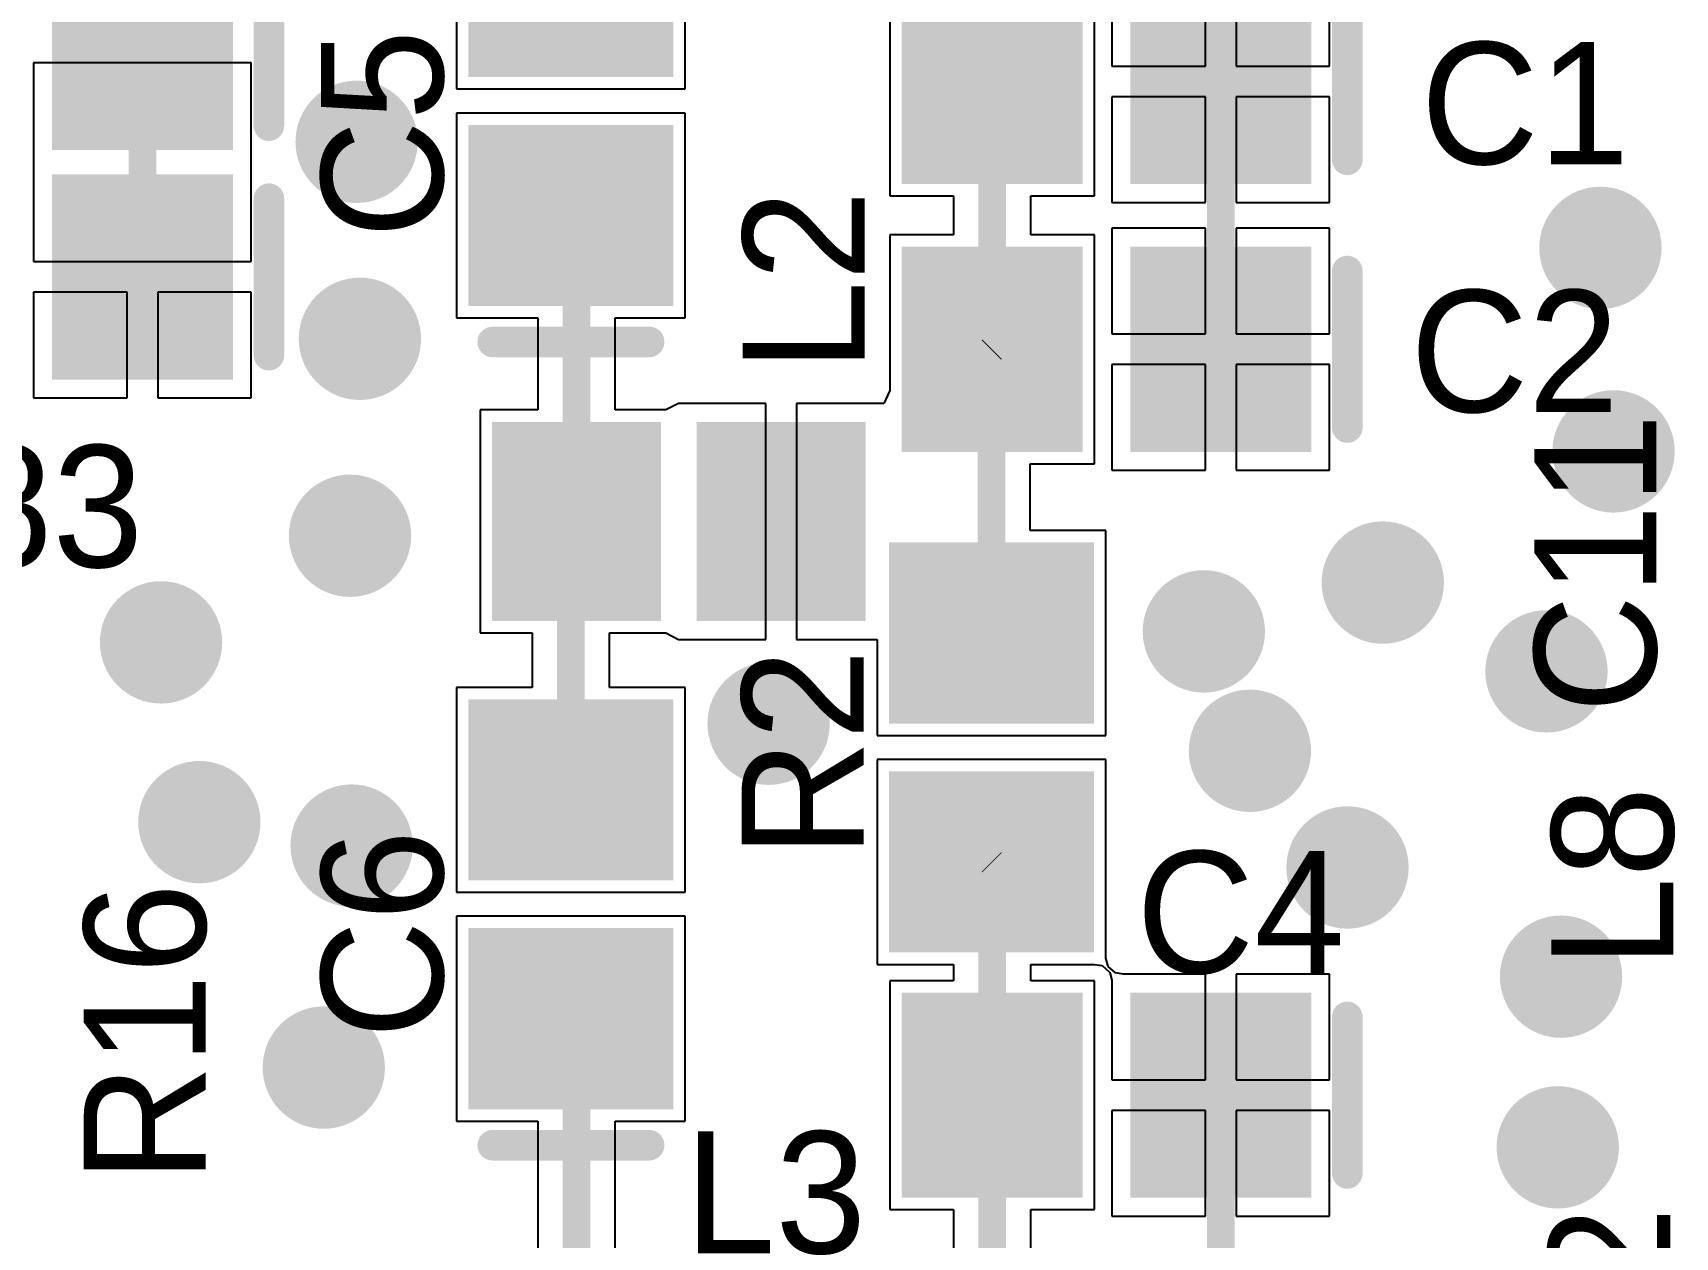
# Model space of a CAD drawing. Header units: millimetres. Extents: x 0 to 7.36, y -3.03 to 0.
# Drawn here: x 1.514 to 2.051, y -2.351 to -1.958 of the extents above; entities that cross this region are included whole.
import ezdxf

# ---------------------------------------------------------------- set-up
doc = ezdxf.new("R2010")
doc.units = ezdxf.units.MM
doc.header["$MEASUREMENT"] = 0
for name, color, linetype in [('BottomLayer', 5, 'Continuous'), ('MultiLayer', 9, 'Continuous'), ('TopLayer', 1, 'Continuous'), ('TopOverlay', 2, 'Continuous'), ('TopPaste', 8, 'Continuous'), ('TopSolder', 216, 'Continuous'), ('ViaHoleLayer', 16, 'Continuous')]:
    doc.layers.add(name, color=color, linetype=linetype)

# ---------------------------------------------------------------- blocks, each defined once
blk = doc.blocks.new('CAP_0805_20')
at = {"layer": 'TopLayer'}
for points in [[(-0.05511, -0.02953), (-0.00393, -0.02953), (-0.05511, 0.02953), (-0.00393, 0.02953)], [(0.0197, -0.02953), (0.07088, -0.02953), (0.0197, 0.02953), (0.07088, 0.02953)]]:
    blk.add_solid(points, dxfattribs=at)
at = {"layer": 'TopOverlay', "const_width": 0.01}
blk.add_lwpolyline([(-0.07088, 0.02557), (-0.07088, -0.02557)], dxfattribs=at)
at = {"layer": 'TopOverlay', "const_width": 0.005}
for points in [[(-0.07338, 0.02557, 1), (-0.06838, 0.02557, 1)], [(-0.07338, -0.02557, 1), (-0.06838, -0.02557, 1)]]:
    blk.add_lwpolyline(points, format="xyb", close=True, dxfattribs=at)
at = {"layer": 'TopPaste'}
for points in [[(-0.05511, -0.02953), (-0.00393, -0.02953), (-0.05511, 0.02953), (-0.00393, 0.02953)], [(0.0197, -0.02953), (0.07088, -0.02953), (0.0197, 0.02953), (0.07088, 0.02953)]]:
    blk.add_solid(points, dxfattribs=at)
at = {"layer": 'TopSolder'}
for points in [[(-0.05911, -0.03353), (0.00007, -0.03353), (-0.05911, 0.03353), (0.00007, 0.03353)], [(0.0157, -0.03353), (0.07488, -0.03353), (0.0157, 0.03353), (0.07488, 0.03353)]]:
    blk.add_solid(points, dxfattribs=at)
blk = doc.blocks.new('CAP_0805_105')
at = {"layer": 'TopLayer'}
for points in [[(-0.05511, -0.02953), (-0.00393, -0.02953), (-0.05511, 0.02953), (-0.00393, 0.02953)], [(0.0197, -0.02953), (0.07088, -0.02953), (0.0197, 0.02953), (0.07088, 0.02953)]]:
    blk.add_solid(points, dxfattribs=at)
at = {"layer": 'TopOverlay', "const_width": 0.01}
blk.add_lwpolyline([(-0.07088, 0.02557), (-0.07088, -0.02557)], dxfattribs=at)
at = {"layer": 'TopOverlay', "const_width": 0.005}
for points in [[(-0.07338, 0.02557, 1), (-0.06838, 0.02557, 1)], [(-0.07338, -0.02557, 1), (-0.06838, -0.02557, 1)]]:
    blk.add_lwpolyline(points, format="xyb", close=True, dxfattribs=at)
at = {"layer": 'TopPaste'}
for points in [[(-0.05511, -0.02953), (-0.00393, -0.02953), (-0.05511, 0.02953), (-0.00393, 0.02953)], [(0.0197, -0.02953), (0.07088, -0.02953), (0.0197, 0.02953), (0.07088, 0.02953)]]:
    blk.add_solid(points, dxfattribs=at)
at = {"layer": 'TopSolder'}
for points in [[(-0.05911, -0.03353), (0.00007, -0.03353), (-0.05911, 0.03353), (0.00007, 0.03353)], [(0.0157, -0.03353), (0.07488, -0.03353), (0.0157, 0.03353), (0.07488, 0.03353)]]:
    blk.add_solid(points, dxfattribs=at)
blk = doc.blocks.new('CAP_0805_106')
at = {"layer": 'TopLayer'}
for points in [[(-0.05511, -0.02953), (-0.00393, -0.02953), (-0.05511, 0.02953), (-0.00393, 0.02953)], [(0.0197, -0.02953), (0.07088, -0.02953), (0.0197, 0.02953), (0.07088, 0.02953)]]:
    blk.add_solid(points, dxfattribs=at)
at = {"layer": 'TopOverlay', "const_width": 0.01}
blk.add_lwpolyline([(-0.07088, 0.02557), (-0.07088, -0.02557)], dxfattribs=at)
at = {"layer": 'TopOverlay', "const_width": 0.005}
for points in [[(-0.07338, 0.02557, 1), (-0.06838, 0.02557, 1)], [(-0.07338, -0.02557, 1), (-0.06838, -0.02557, 1)]]:
    blk.add_lwpolyline(points, format="xyb", close=True, dxfattribs=at)
at = {"layer": 'TopPaste'}
for points in [[(-0.05511, -0.02953), (-0.00393, -0.02953), (-0.05511, 0.02953), (-0.00393, 0.02953)], [(0.0197, -0.02953), (0.07088, -0.02953), (0.0197, 0.02953), (0.07088, 0.02953)]]:
    blk.add_solid(points, dxfattribs=at)
at = {"layer": 'TopSolder'}
for points in [[(-0.05911, -0.03353), (0.00007, -0.03353), (-0.05911, 0.03353), (0.00007, 0.03353)], [(0.0157, -0.03353), (0.07488, -0.03353), (0.0157, 0.03353), (0.07488, 0.03353)]]:
    blk.add_solid(points, dxfattribs=at)
blk = doc.blocks.new('CAP_0805_107')
at = {"layer": 'TopLayer'}
for points in [[(-0.05511, -0.02953), (-0.00393, -0.02953), (-0.05511, 0.02953), (-0.00393, 0.02953)], [(0.0197, -0.02953), (0.07088, -0.02953), (0.0197, 0.02953), (0.07088, 0.02953)]]:
    blk.add_solid(points, dxfattribs=at)
at = {"layer": 'TopOverlay', "const_width": 0.01}
blk.add_lwpolyline([(-0.07088, 0.02557), (-0.07088, -0.02557)], dxfattribs=at)
at = {"layer": 'TopOverlay', "const_width": 0.005}
for points in [[(-0.07338, 0.02557, 1), (-0.06838, 0.02557, 1)], [(-0.07338, -0.02557, 1), (-0.06838, -0.02557, 1)]]:
    blk.add_lwpolyline(points, format="xyb", close=True, dxfattribs=at)
at = {"layer": 'TopPaste'}
for points in [[(-0.05511, -0.02953), (-0.00393, -0.02953), (-0.05511, 0.02953), (-0.00393, 0.02953)], [(0.0197, -0.02953), (0.07088, -0.02953), (0.0197, 0.02953), (0.07088, 0.02953)]]:
    blk.add_solid(points, dxfattribs=at)
at = {"layer": 'TopSolder'}
for points in [[(-0.05911, -0.03353), (0.00007, -0.03353), (-0.05911, 0.03353), (0.00007, 0.03353)], [(0.0157, -0.03353), (0.07488, -0.03353), (0.0157, 0.03353), (0.07488, 0.03353)]]:
    blk.add_solid(points, dxfattribs=at)
blk = doc.blocks.new('CAP_0805_108')
at = {"layer": 'TopLayer'}
for points in [[(-0.05511, -0.02953), (-0.00393, -0.02953), (-0.05511, 0.02953), (-0.00393, 0.02953)], [(0.0197, -0.02953), (0.07088, -0.02953), (0.0197, 0.02953), (0.07088, 0.02953)]]:
    blk.add_solid(points, dxfattribs=at)
at = {"layer": 'TopOverlay', "const_width": 0.01}
blk.add_lwpolyline([(-0.07088, 0.02557), (-0.07088, -0.02557)], dxfattribs=at)
at = {"layer": 'TopOverlay', "const_width": 0.005}
for points in [[(-0.07338, 0.02557, 1), (-0.06838, 0.02557, 1)], [(-0.07338, -0.02557, 1), (-0.06838, -0.02557, 1)]]:
    blk.add_lwpolyline(points, format="xyb", close=True, dxfattribs=at)
at = {"layer": 'TopPaste'}
for points in [[(-0.05511, -0.02953), (-0.00393, -0.02953), (-0.05511, 0.02953), (-0.00393, 0.02953)], [(0.0197, -0.02953), (0.07088, -0.02953), (0.0197, 0.02953), (0.07088, 0.02953)]]:
    blk.add_solid(points, dxfattribs=at)
at = {"layer": 'TopSolder'}
for points in [[(-0.05911, -0.03353), (0.00007, -0.03353), (-0.05911, 0.03353), (0.00007, 0.03353)], [(0.0157, -0.03353), (0.07488, -0.03353), (0.0157, 0.03353), (0.07488, 0.03353)]]:
    blk.add_solid(points, dxfattribs=at)
blk = doc.blocks.new('CAP_0805_175')
at = {"layer": 'TopLayer'}
for points in [[(-0.05511, -0.02953), (-0.00393, -0.02953), (-0.05511, 0.02953), (-0.00393, 0.02953)], [(0.0197, -0.02953), (0.07088, -0.02953), (0.0197, 0.02953), (0.07088, 0.02953)]]:
    blk.add_solid(points, dxfattribs=at)
at = {"layer": 'TopOverlay', "const_width": 0.01}
blk.add_lwpolyline([(-0.07088, 0.02557), (-0.07088, -0.02557)], dxfattribs=at)
at = {"layer": 'TopOverlay', "const_width": 0.005}
for points in [[(-0.07338, 0.02557, 1), (-0.06838, 0.02557, 1)], [(-0.07338, -0.02557, 1), (-0.06838, -0.02557, 1)]]:
    blk.add_lwpolyline(points, format="xyb", close=True, dxfattribs=at)
at = {"layer": 'TopPaste'}
for points in [[(-0.05511, -0.02953), (-0.00393, -0.02953), (-0.05511, 0.02953), (-0.00393, 0.02953)], [(0.0197, -0.02953), (0.07088, -0.02953), (0.0197, 0.02953), (0.07088, 0.02953)]]:
    blk.add_solid(points, dxfattribs=at)
at = {"layer": 'TopSolder'}
for points in [[(-0.05911, -0.03353), (0.00007, -0.03353), (-0.05911, 0.03353), (0.00007, 0.03353)], [(0.0157, -0.03353), (0.07488, -0.03353), (0.0157, 0.03353), (0.07488, 0.03353)]]:
    blk.add_solid(points, dxfattribs=at)
blk = doc.blocks.new('RES_0805_239')
at = {"layer": 'TopLayer'}
for points in [[(-0.06299, -0.02953), (-0.01181, -0.02953), (-0.06299, 0.02953), (-0.01181, 0.02953)], [(0.01181, -0.02953), (0.06299, -0.02953), (0.01181, 0.02953), (0.06299, 0.02953)]]:
    blk.add_solid(points, dxfattribs=at)
at = {"layer": 'TopPaste'}
for points in [[(-0.06299, -0.02953), (-0.01181, -0.02953), (-0.06299, 0.02953), (-0.01181, 0.02953)], [(0.01181, -0.02953), (0.06299, -0.02953), (0.01181, 0.02953), (0.06299, 0.02953)]]:
    blk.add_solid(points, dxfattribs=at)
at = {"layer": 'TopSolder'}
for points in [[(-0.06699, -0.03353), (-0.00781, -0.03353), (-0.06699, 0.03353), (-0.00781, 0.03353)], [(0.00781, -0.03353), (0.06699, -0.03353), (0.00781, 0.03353), (0.06699, 0.03353)]]:
    blk.add_solid(points, dxfattribs=at)
blk = doc.blocks.new('IND_0805_280')
at = {"layer": 'TopLayer'}
for points in [[(-0.05709, -0.02854), (-0.00984, -0.02854), (-0.05709, 0.02854), (-0.00984, 0.02854)], [(0.00984, -0.02854), (0.05709, -0.02854), (0.00984, 0.02854), (0.05709, 0.02854)]]:
    blk.add_solid(points, dxfattribs=at)
at = {"layer": 'TopPaste'}
for points in [[(-0.05709, -0.02854), (-0.00984, -0.02854), (-0.05709, 0.02854), (-0.00984, 0.02854)], [(0.00984, -0.02854), (0.05709, -0.02854), (0.00984, 0.02854), (0.05709, 0.02854)]]:
    blk.add_solid(points, dxfattribs=at)
at = {"layer": 'TopSolder'}
for points in [[(-0.06109, -0.03254), (-0.00584, -0.03254), (-0.06109, 0.03254), (-0.00584, 0.03254)], [(0.00584, -0.03254), (0.06109, -0.03254), (0.00584, 0.03254), (0.06109, 0.03254)]]:
    blk.add_solid(points, dxfattribs=at)
blk = doc.blocks.new('CAP_0805_283')
at = {"layer": 'TopLayer'}
for points in [[(-0.05511, -0.02953), (-0.00393, -0.02953), (-0.05511, 0.02953), (-0.00393, 0.02953)], [(0.0197, -0.02953), (0.07088, -0.02953), (0.0197, 0.02953), (0.07088, 0.02953)]]:
    blk.add_solid(points, dxfattribs=at)
at = {"layer": 'TopOverlay', "const_width": 0.01}
blk.add_lwpolyline([(-0.07088, 0.02557), (-0.07088, -0.02557)], dxfattribs=at)
at = {"layer": 'TopOverlay', "const_width": 0.005}
for points in [[(-0.07338, 0.02557, 1), (-0.06838, 0.02557, 1)], [(-0.07338, -0.02557, 1), (-0.06838, -0.02557, 1)]]:
    blk.add_lwpolyline(points, format="xyb", close=True, dxfattribs=at)
at = {"layer": 'TopPaste'}
for points in [[(-0.05511, -0.02953), (-0.00393, -0.02953), (-0.05511, 0.02953), (-0.00393, 0.02953)], [(0.0197, -0.02953), (0.07088, -0.02953), (0.0197, 0.02953), (0.07088, 0.02953)]]:
    blk.add_solid(points, dxfattribs=at)
at = {"layer": 'TopSolder'}
for points in [[(-0.05911, -0.03353), (0.00007, -0.03353), (-0.05911, 0.03353), (0.00007, 0.03353)], [(0.0157, -0.03353), (0.07488, -0.03353), (0.0157, 0.03353), (0.07488, 0.03353)]]:
    blk.add_solid(points, dxfattribs=at)

msp = doc.modelspace()

# ---------------------------------------------------------------- linework, layer by layer
at = {"layer": 'BottomLayer', "const_width": 0.02}
for points in [[(1.61004, -1.99334, 1), (1.63004, -1.99334, 1)], [(2.01676, -2.028, 1), (2.03676, -2.028, 1)], [(1.61111, -2.05771, 1), (1.63111, -2.05771, 1)], [(2.02105, -2.09451, 1), (2.04105, -2.09451, 1)], [(1.60789, -2.12208, 1), (1.62789, -2.12208, 1)], [(1.94559, -2.13738, 1), (1.96559, -2.13738, 1)], [(1.54609, -2.15692, 1), (1.56609, -2.15692, 1)], [(1.88707, -2.15334, 1), (1.90707, -2.15334, 1)], [(1.99912, -2.16639, 1), (2.01912, -2.16639, 1)], [(1.74476, -2.1835, 1), (1.76476, -2.1835, 1)], [(1.90215, -2.19235, 1), (1.92215, -2.19235, 1)], [(1.55862, -2.21567, 1), (1.57862, -2.21567, 1)], [(1.6084, -2.22333, 1), (1.6284, -2.22333, 1)], [(1.93406, -2.23048, 1), (1.95406, -2.23048, 1)], [(2.00388, -2.26616, 1), (2.02388, -2.26616, 1)], [(1.59931, -2.29587, 1), (1.61931, -2.29587, 1)], [(2.00281, -2.32194, 1), (2.02281, -2.32194, 1)]]:
    msp.add_lwpolyline(points, format="xyb", close=True, dxfattribs=at)
at = {"layer": 'MultiLayer', "const_width": 0.02}
for points in [[(1.61004, -1.99334, 1), (1.63004, -1.99334, 1)], [(2.01676, -2.028, 1), (2.03676, -2.028, 1)], [(1.61111, -2.05771, 1), (1.63111, -2.05771, 1)], [(2.02105, -2.09451, 1), (2.04105, -2.09451, 1)], [(1.60789, -2.12208, 1), (1.62789, -2.12208, 1)], [(1.94559, -2.13738, 1), (1.96559, -2.13738, 1)], [(1.54609, -2.15692, 1), (1.56609, -2.15692, 1)], [(1.88707, -2.15334, 1), (1.90707, -2.15334, 1)], [(1.99912, -2.16639, 1), (2.01912, -2.16639, 1)], [(1.74476, -2.1835, 1), (1.76476, -2.1835, 1)], [(1.90215, -2.19235, 1), (1.92215, -2.19235, 1)], [(1.55862, -2.21567, 1), (1.57862, -2.21567, 1)], [(1.6084, -2.22333, 1), (1.6284, -2.22333, 1)], [(1.93406, -2.23048, 1), (1.95406, -2.23048, 1)], [(2.00388, -2.26616, 1), (2.02388, -2.26616, 1)], [(1.59931, -2.29587, 1), (1.61931, -2.29587, 1)], [(2.00281, -2.32194, 1), (2.02281, -2.32194, 1)]]:
    msp.add_lwpolyline(points, format="xyb", close=True, dxfattribs=at)
at = {"layer": 'TopLayer'}
for p, q in [((1.65272, -1.90912), (1.65272, -1.97605)), ((1.72752, -1.97605), (1.72752, -1.90912)), ((1.79435, -1.93624), (1.79435, -2.01104)), ((1.86128, -2.01104), (1.86128, -1.93669)), ((1.89762, -1.96864), (1.89762, -1.93411)), ((1.90762, -1.93411), (1.90762, -1.96864)), ((1.93821, -1.96864), (1.93821, -1.93411)), ((1.86703, -1.94066), (1.86703, -1.96864)), ((1.55, -1.9675), (1.51441, -1.9675)), ((1.51441, -1.9675), (1.51441, -2.00203)), ((1.58559, -1.9675), (1.55, -1.9675)), ((1.58559, -2.00203), (1.58559, -1.9675)), ((1.86703, -1.96864), (1.89762, -1.96864)), ((1.90762, -1.96864), (1.93821, -1.96864)), ((1.65272, -1.97605), (1.72752, -1.97605)), ((1.89762, -1.97864), (1.86703, -1.97864)), ((1.86703, -1.97864), (1.86703, -2.01317)), ((1.89762, -2.01317), (1.89762, -1.97864)), ((1.93821, -1.97864), (1.90762, -1.97864)), ((1.90762, -1.97864), (1.90762, -2.01317)), ((1.93821, -2.01317), (1.93821, -1.97864)), ((1.72752, -1.98393), (1.65272, -1.98393)), ((1.65272, -1.98393), (1.65272, -2.05085)), ((1.72752, -2.05085), (1.72752, -1.98393)), ((1.51441, -2.00203), (1.51441, -2.0325)), ((1.58559, -2.0325), (1.58559, -2.00203)), ((1.79435, -2.01104), (1.81517, -2.01104)), ((1.81517, -2.01104), (1.81517, -2.02374)), ((1.84046, -2.02374), (1.84046, -2.01104)), ((1.84046, -2.01104), (1.86128, -2.01104)), ((1.86703, -2.01317), (1.89762, -2.01317)), ((1.90762, -2.01317), (1.93821, -2.01317)), ((1.81517, -2.02374), (1.79435, -2.02374)), ((1.79435, -2.02374), (1.79435, -2.07462)), ((1.86128, -2.02374), (1.84046, -2.02374)), ((1.86128, -2.09854), (1.86128, -2.02374)), ((1.89762, -2.02161), (1.86703, -2.02161)), ((1.86703, -2.02161), (1.86703, -2.05614)), ((1.89762, -2.05614), (1.89762, -2.02161)), ((1.93821, -2.02161), (1.90762, -2.02161)), ((1.90762, -2.02161), (1.90762, -2.05614)), ((1.93821, -2.05614), (1.93821, -2.02161)), ((1.51441, -2.0325), (1.55, -2.0325)), ((1.55, -2.0325), (1.58559, -2.0325)), ((1.545, -2.0425), (1.51441, -2.0425)), ((1.51441, -2.0425), (1.51441, -2.07703)), ((1.545, -2.07703), (1.545, -2.0425)), ((1.58559, -2.0425), (1.555, -2.0425)), ((1.555, -2.0425), (1.555, -2.07703)), ((1.58559, -2.07703), (1.58559, -2.0425)), ((1.65272, -2.05085), (1.6793, -2.05085)), ((1.6793, -2.05085), (1.6793, -2.08097)), ((1.70459, -2.08097), (1.70459, -2.05085)), ((1.70459, -2.05085), (1.72752, -2.05085)), ((1.86703, -2.05614), (1.89762, -2.05614)), ((1.90762, -2.05614), (1.93821, -2.05614)), ((1.89762, -2.06614), (1.86703, -2.06614)), ((1.86703, -2.06614), (1.86703, -2.10067)), ((1.89762, -2.10067), (1.89762, -2.06614)), ((1.93821, -2.06614), (1.90762, -2.06614)), ((1.90762, -2.06614), (1.90762, -2.10067)), ((1.93821, -2.10067), (1.93821, -2.06614)), ((1.51441, -2.07703), (1.545, -2.07703)), ((1.555, -2.07703), (1.58559, -2.07703)), ((1.79435, -2.07462), (1.79249, -2.07885)), ((1.6793, -2.08097), (1.66044, -2.08097)), ((1.66044, -2.08097), (1.66044, -2.15381)), ((1.72113, -2.08097), (1.70459, -2.08097)), ((1.72525, -2.07885), (1.72113, -2.08097)), ((1.75387, -2.07885), (1.72525, -2.07885)), ((1.75387, -2.11739), (1.75387, -2.07885)), ((1.79249, -2.07885), (1.76387, -2.07885)), ((1.76387, -2.07885), (1.76387, -2.11739)), ((1.84027, -2.12041), (1.84027, -2.09854)), ((1.84027, -2.09854), (1.86128, -2.09854)), ((1.86703, -2.10067), (1.89762, -2.10067)), ((1.90762, -2.10067), (1.93821, -2.10067)), ((1.75387, -2.15593), (1.75387, -2.11739)), ((1.76387, -2.11739), (1.76387, -2.15593)), ((1.86502, -2.12041), (1.84027, -2.12041)), ((1.86502, -2.18733), (1.86502, -2.12041)), ((1.66044, -2.15381), (1.67748, -2.15381)), ((1.67748, -2.15381), (1.67748, -2.17162)), ((1.70277, -2.17162), (1.70277, -2.15381)), ((1.70277, -2.15381), (1.72113, -2.15381)), ((1.72113, -2.15381), (1.72525, -2.15593)), ((1.72525, -2.15593), (1.72756, -2.15593)), ((1.72756, -2.15593), (1.75387, -2.15593)), ((1.76387, -2.15593), (1.79022, -2.15593)), ((1.79022, -2.15593), (1.79022, -2.18733)), ((1.67748, -2.17162), (1.65272, -2.17162)), ((1.65272, -2.17162), (1.65272, -2.23855)), ((1.72752, -2.17162), (1.70277, -2.17162)), ((1.72752, -2.23855), (1.72752, -2.17162)), ((1.79022, -2.18733), (1.86502, -2.18733)), ((1.86502, -2.19521), (1.79022, -2.19521)), ((1.79022, -2.19521), (1.79022, -2.26214)), ((1.86502, -2.25782), (1.86502, -2.19521)), ((1.65272, -2.23855), (1.72752, -2.23855)), ((1.72752, -2.24643), (1.65272, -2.24643)), ((1.65272, -2.24643), (1.65272, -2.31335)), ((1.72752, -2.31335), (1.72752, -2.24643)), ((1.86502, -2.26011), (1.86502, -2.25782)), ((1.86504, -2.26017), (1.86502, -2.26011)), ((1.86575, -2.2627), (1.86504, -2.26017)), ((1.79022, -2.26214), (1.81517, -2.26214)), ((1.81517, -2.26214), (1.81517, -2.26749)), ((1.84046, -2.26749), (1.84046, -2.26214)), ((1.84046, -2.26214), (1.86039, -2.26214)), ((1.86039, -2.26214), (1.86103, -2.26214)), ((1.86103, -2.26214), (1.86135, -2.26217)), ((1.86135, -2.26217), (1.86385, -2.26256)), ((1.86385, -2.26256), (1.86624, -2.26467)), ((1.86581, -2.26283), (1.86575, -2.2627)), ((1.86821, -2.26494), (1.86581, -2.26283)), ((1.86624, -2.26467), (1.86631, -2.2648)), ((1.86631, -2.2648), (1.86702, -2.26733)), ((1.87071, -2.26533), (1.86821, -2.26494)), ((1.87103, -2.26536), (1.87071, -2.26533)), ((1.87166, -2.26536), (1.87103, -2.26536)), ((1.89762, -2.26536), (1.87166, -2.26536)), ((1.89762, -2.29989), (1.89762, -2.26536)), ((1.93821, -2.26536), (1.90762, -2.26536)), ((1.90762, -2.26536), (1.90762, -2.29989)), ((1.93821, -2.29989), (1.93821, -2.26536)), ((1.81517, -2.26749), (1.79435, -2.26749)), ((1.79435, -2.26749), (1.79435, -2.34229)), ((1.86128, -2.26749), (1.84046, -2.26749)), ((1.86128, -2.34229), (1.86128, -2.26749)), ((1.86702, -2.26733), (1.86703, -2.26739)), ((1.86703, -2.26739), (1.86703, -2.26963)), ((1.86703, -2.26963), (1.86703, -2.29989)), ((1.86703, -2.29989), (1.89762, -2.29989)), ((1.90762, -2.29989), (1.93821, -2.29989)), ((1.65272, -2.31335), (1.6793, -2.31335)), ((1.6793, -2.31335), (1.6793, -2.35597)), ((1.70459, -2.35597), (1.70459, -2.31335)), ((1.70459, -2.31335), (1.72752, -2.31335)), ((1.89762, -2.30989), (1.86703, -2.30989)), ((1.86703, -2.30989), (1.86703, -2.34442)), ((1.89762, -2.34442), (1.89762, -2.30989)), ((1.93821, -2.30989), (1.90762, -2.30989)), ((1.90762, -2.30989), (1.90762, -2.34442)), ((1.93821, -2.34442), (1.93821, -2.30989)), ((1.79435, -2.34229), (1.81517, -2.34229)), ((1.81517, -2.34229), (1.81517, -2.35499)), ((1.84046, -2.35499), (1.84046, -2.34229)), ((1.84046, -2.34229), (1.86128, -2.34229)), ((1.86703, -2.34442), (1.89762, -2.34442)), ((1.90762, -2.34442), (1.93821, -2.34442))]:
    msp.add_line(p, q, dxfattribs=at)
at = {"layer": 'TopLayer', "const_width": 0.00906}
for points in [[(1.82782, -1.97364), (1.82782, -1.89864)], [(1.55, -2.0375), (1.55, -1.9625)], [(1.82782, -2.06114), (1.82782, -1.97364)], [(1.90262, -2.06114), (1.90262, -1.97364)], [(1.69012, -2.01739), (1.69194, -2.01921)], [(1.69194, -2.11739), (1.69194, -2.01921)], [(1.82762, -2.06134), (1.82782, -2.06114)], [(1.82762, -2.15387), (1.82762, -2.06134)], [(1.69012, -2.11921), (1.69194, -2.11739)], [(1.69012, -2.20509), (1.69012, -2.11921)], [(1.82762, -2.22867), (1.82782, -2.22887)], [(1.82782, -2.30489), (1.82782, -2.22887)], [(1.69012, -2.27989), (1.69194, -2.28171)], [(1.69194, -2.39239), (1.69194, -2.28171)], [(1.82782, -2.39239), (1.82782, -2.30489)], [(1.90262, -2.39239), (1.90262, -2.30489)]]:
    msp.add_lwpolyline(points, dxfattribs=at)
at = {"layer": 'TopLayer'}
for points, const_width in [([(1.54774, -1.9625, 1), (1.55226, -1.9625, 1)], 0.00453), ([(1.82556, -1.97364, 1), (1.83008, -1.97364, 1)], 0.00453), ([(1.82556, -1.97364, 1), (1.83008, -1.97364, 1)], 0.00453), ([(1.90036, -1.97364, 1), (1.90489, -1.97364, 1)], 0.00453), ([(1.61004, -1.99334, 1), (1.63004, -1.99334, 1)], 0.02), ([(2.01676, -2.028, 1), (2.03676, -2.028, 1)], 0.02), ([(1.68786, -2.01739, 1), (1.69239, -2.01739, 1)], 0.00453), ([(1.68968, -2.01921, 1), (1.6942, -2.01921, 1)], 0.00453), ([(1.68968, -2.01921, 1), (1.6942, -2.01921, 1)], 0.00453), ([(1.54774, -2.0375, 1), (1.55226, -2.0375, 1)], 0.00453), ([(1.61111, -2.05771, 1), (1.63111, -2.05771, 1)], 0.02), ([(1.82556, -2.06114, 1), (1.83008, -2.06114, 1)], 0.00453), ([(1.82556, -2.06114, 1), (1.83008, -2.06114, 1)], 0.00453), ([(1.90036, -2.06114, 1), (1.90489, -2.06114, 1)], 0.00453), ([(1.82536, -2.06134, 1), (1.82989, -2.06134, 1)], 0.00453), ([(1.82536, -2.06134, 1), (1.82989, -2.06134, 1)], 0.00453), ([(2.02105, -2.09451, 1), (2.04105, -2.09451, 1)], 0.02), ([(1.60789, -2.12208, 1), (1.62789, -2.12208, 1)], 0.02), ([(1.68786, -2.11921, 1), (1.69239, -2.11921, 1)], 0.00453), ([(1.68786, -2.11921, 1), (1.69239, -2.11921, 1)], 0.00453), ([(1.68968, -2.11739, 1), (1.6942, -2.11739, 1)], 0.00453), ([(1.68968, -2.11739, 1), (1.6942, -2.11739, 1)], 0.00453), ([(1.94559, -2.13738, 1), (1.96559, -2.13738, 1)], 0.02), ([(1.54609, -2.15692, 1), (1.56609, -2.15692, 1)], 0.02), ([(1.88707, -2.15334, 1), (1.90707, -2.15334, 1)], 0.02), ([(1.99912, -2.16639, 1), (2.01912, -2.16639, 1)], 0.02), ([(1.82536, -2.15387, 1), (1.82989, -2.15387, 1)], 0.00453), ([(1.74476, -2.1835, 1), (1.76476, -2.1835, 1)], 0.02), ([(1.90215, -2.19235, 1), (1.92215, -2.19235, 1)], 0.02), ([(1.55862, -2.21567, 1), (1.57862, -2.21567, 1)], 0.02), ([(1.68786, -2.20509, 1), (1.69239, -2.20509, 1)], 0.00453), ([(1.6084, -2.22333, 1), (1.6284, -2.22333, 1)], 0.02), ([(1.93406, -2.23048, 1), (1.95406, -2.23048, 1)], 0.02), ([(1.82536, -2.22867, 1), (1.82989, -2.22867, 1)], 0.00453), ([(1.82556, -2.22887, 1), (1.83008, -2.22887, 1)], 0.00453), ([(1.82556, -2.22887, 1), (1.83008, -2.22887, 1)], 0.00453), ([(2.00388, -2.26616, 1), (2.02388, -2.26616, 1)], 0.02), ([(1.59931, -2.29587, 1), (1.61931, -2.29587, 1)], 0.02), ([(1.68786, -2.27989, 1), (1.69239, -2.27989, 1)], 0.00453), ([(1.68968, -2.28171, 1), (1.6942, -2.28171, 1)], 0.00453), ([(1.68968, -2.28171, 1), (1.6942, -2.28171, 1)], 0.00453), ([(1.82556, -2.30489, 1), (1.83008, -2.30489, 1)], 0.00453), ([(1.82556, -2.30489, 1), (1.83008, -2.30489, 1)], 0.00453), ([(1.90036, -2.30489, 1), (1.90489, -2.30489, 1)], 0.00453), ([(2.00281, -2.32194, 1), (2.02281, -2.32194, 1)], 0.02)]:
    msp.add_lwpolyline(points, format="xyb", close=True, dxfattribs=dict(at, const_width=const_width))
at = {"layer": 'ViaHoleLayer', "const_width": 0.00956}
for points in [[(1.61526, -1.99334, 1), (1.62482, -1.99334, 1)], [(2.02198, -2.028, 1), (2.03154, -2.028, 1)], [(1.61633, -2.05771, 1), (1.62589, -2.05771, 1)], [(2.02627, -2.09451, 1), (2.03583, -2.09451, 1)], [(1.61311, -2.12208, 1), (1.62267, -2.12208, 1)], [(1.95081, -2.13738, 1), (1.96037, -2.13738, 1)], [(1.55131, -2.15692, 1), (1.56087, -2.15692, 1)], [(1.89229, -2.15334, 1), (1.90185, -2.15334, 1)], [(2.00434, -2.16639, 1), (2.0139, -2.16639, 1)], [(1.74998, -2.1835, 1), (1.75954, -2.1835, 1)], [(1.90737, -2.19235, 1), (1.91693, -2.19235, 1)], [(1.56384, -2.21567, 1), (1.5734, -2.21567, 1)], [(1.61362, -2.22333, 1), (1.62318, -2.22333, 1)], [(1.93928, -2.23048, 1), (1.94884, -2.23048, 1)], [(2.0091, -2.26616, 1), (2.01866, -2.26616, 1)], [(1.60453, -2.29587, 1), (1.61409, -2.29587, 1)], [(2.00803, -2.32194, 1), (2.01759, -2.32194, 1)]]:
    msp.add_lwpolyline(points, format="xyb", close=True, dxfattribs=at)

# ---------------------------------------------------------------- block references
for name, p, rotation in [('CAP_0805_106', (1.69012, -1.98787), 90), ('CAP_0805_20', (1.52048, -1.9625), 180), ('CAP_0805_108', (1.87311, -1.97364), 180), ('CAP_0805_283', (1.52048, -2.0375), 180), ('CAP_0805_175', (1.87311, -2.06114), 180), ('IND_0805_280', (1.72541, -2.11739), 180), ('RES_0805_239', (1.82762, -2.19127), 270), ('CAP_0805_105', (1.69012, -2.25037), 90), ('CAP_0805_107', (1.87311, -2.30489), 180)]:
    msp.add_blockref(name, p, dxfattribs=dict(rotation=rotation))

# ---------------------------------------------------------------- texts
at = {"layer": 'TopOverlay'}
for s, p in [('C5', (1.64833, -2.02488)), ('L2', (1.78621, -2.06843)), ('C11', (2.045, -2.18)), ('R2', (1.78583, -2.22733)), ('L8', (2.05063, -2.26339)), ('C6', (1.64833, -2.28641)), ('R16', (1.57071, -2.33346)), ('C12', (2.04964, -2.43927))]:
    msp.add_text(s, height=0.039894, rotation=90, dxfattribs=at).set_placement(p)
for s, p in [('C1', (1.96802, -2.00065)), ('C2', (1.96461, -2.08166)), ('C83', (1.45243, -2.13235)), ('C4', (1.875, -2.265)), ('L3', (1.72731, -2.35659))]:
    msp.add_text(s, height=0.039894, dxfattribs=at).set_placement(p)

doc.saveas('drawing.dxf')
